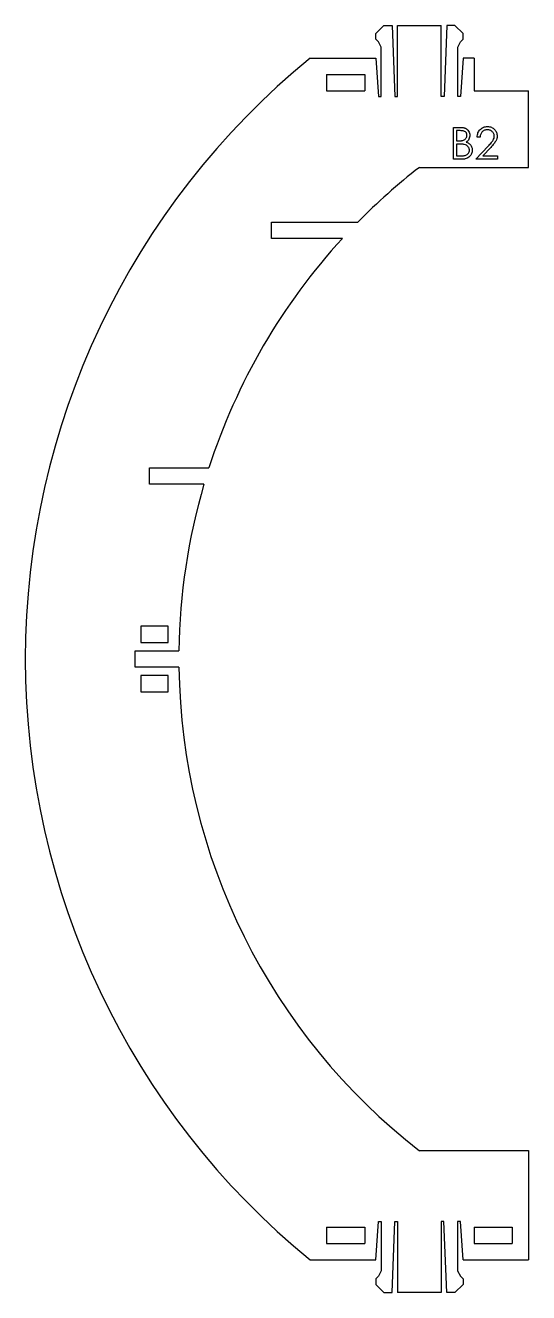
# Model space of a CAD drawing. Header units: millimetres. Extents: x 99 to 191, y 29 to 261.
import ezdxf

# ---------------------------------------------------------------- set-up
doc = ezdxf.new("R2010")
doc.units = ezdxf.units.MM

msp = doc.modelspace()

# ---------------------------------------------------------------- linework, layer by layer
at = {"color": 7, "linetype": 'Continuous', "lineweight": 25}
for p, q in [((163.09, 259.87), (164.59, 261.37)), ((163.09, 258.87), (163.09, 259.87)), ((164.59, 261.37), (166.09, 261.37)), ((166.09, 261.37), (166.59, 248.37)), ((167.09, 248.37), (167.09, 261.37)), ((167.09, 261.37), (175.09, 261.37)), ((175.09, 248.37), (175.09, 261.37)), ((176.09, 261.37), (175.59, 248.37)), ((177.59, 261.37), (176.09, 261.37)), ((179.09, 259.87), (177.59, 261.37)), ((179.09, 258.87), (179.09, 259.87)), ((163.59, 258.37), (163.09, 258.87)), ((164.09, 257.37), (163.59, 258.37)), ((178.09, 257.37), (178.59, 258.37)), ((178.59, 258.37), (179.09, 258.87)), ((151.08, 255.37), (163.09, 255.37)), ((163.09, 255.37), (163.59, 248.37)), ((164.09, 248.37), (164.09, 257.37)), ((178.09, 248.37), (178.09, 257.37)), ((179.09, 255.37), (178.59, 248.37)), ((181.08, 255.37), (179.09, 255.37)), ((181.08, 255.37), (181.08, 249.37)), ((154.08, 252.37), (161.08, 252.37)), ((154.08, 252.37), (154.08, 249.37)), ((161.08, 252.37), (161.08, 249.37)), ((154.08, 249.37), (161.08, 249.37)), ((163.59, 248.37), (164.09, 248.37)), ((166.59, 248.37), (167.09, 248.37)), ((175.59, 248.37), (175.09, 248.37)), ((178.59, 248.37), (178.09, 248.37)), ((181.08, 249.37), (191.08, 249.37)), ((191.08, 235.37), (191.08, 249.37)), ((171.08, 235.37), (191.08, 235.37)), ((143.99, 225.37), (159.84, 225.37)), ((143.99, 222.37), (143.99, 225.37)), ((156.99, 222.37), (143.99, 222.37)), ((121.65, 180.37), (132.57, 180.37)), ((121.65, 177.37), (121.65, 180.37)), ((131.65, 177.37), (121.65, 177.37)), ((125.07, 151.37), (120.07, 151.37)), ((120.07, 151.37), (120.07, 148.37)), ((125.07, 148.37), (125.07, 151.37)), ((119.07, 146.87), (127.07, 146.87)), ((119.07, 143.87), (119.07, 146.87)), ((120.07, 148.37), (125.07, 148.37)), ((127.07, 143.87), (119.07, 143.87)), ((125.07, 142.37), (120.07, 142.37)), ((120.07, 142.37), (120.07, 139.37)), ((125.07, 139.37), (125.07, 142.37)), ((120.07, 139.37), (125.07, 139.37)), ((171.08, 55.37), (191.08, 55.37)), ((191.08, 55.37), (191.08, 35.37)), ((163.08, 35.37), (163.58, 42.38)), ((163.58, 42.38), (164.08, 42.38)), ((164.08, 42.38), (164.08, 33.38)), ((166.08, 29.38), (166.58, 42.38)), ((166.58, 42.38), (167.08, 42.38)), ((167.08, 42.38), (167.08, 29.38)), ((175.58, 42.38), (175.08, 42.38)), ((175.08, 42.38), (175.08, 29.38)), ((176.08, 29.38), (175.58, 42.38)), ((178.58, 42.38), (178.08, 42.38)), ((178.08, 42.38), (178.08, 33.38)), ((179.08, 35.37), (178.58, 42.38)), ((154.09, 41.37), (161.09, 41.37)), ((154.09, 41.37), (154.09, 38.37)), ((161.09, 41.37), (161.09, 38.37)), ((181.09, 41.37), (188.09, 41.37)), ((181.09, 41.37), (181.09, 38.37)), ((188.09, 41.37), (188.09, 38.37)), ((154.09, 38.37), (161.09, 38.37)), ((181.09, 38.37), (188.09, 38.37)), ((151.08, 35.37), (163.08, 35.37)), ((179.08, 35.37), (191.08, 35.37)), ((164.08, 33.38), (163.58, 32.38)), ((178.08, 33.38), (178.58, 32.38)), ((163.58, 32.38), (163.08, 31.88)), ((163.08, 31.88), (163.08, 30.88)), ((163.08, 30.88), (164.58, 29.38)), ((179.08, 30.88), (177.58, 29.38)), ((178.58, 32.38), (179.08, 31.88)), ((179.08, 31.88), (179.08, 30.88)), ((164.58, 29.38), (166.08, 29.38)), ((175.08, 29.38), (167.08, 29.38)), ((177.58, 29.38), (176.08, 29.38))]:
    msp.add_line(p, q, dxfattribs=at)
at = {"color": 7, "linetype": 'Continuous', "flags": 128}
for points in [[(177.33, 242.7), (178.46, 242.7), (178.46, 242.7), (178.63, 242.69), (178.79, 242.68), (178.93, 242.67), (179.07, 242.65), (179.2, 242.63), (179.31, 242.6), (179.42, 242.57), (179.52, 242.53), (179.69, 242.43), (179.85, 242.32), (179.98, 242.18), (180.1, 242.02), (180.19, 241.84), (180.26, 241.66), (180.3, 241.46), (180.31, 241.25), (180.31, 241.25), (180.3, 241.06), (180.27, 240.88), (180.22, 240.7), (180.14, 240.54), (180.05, 240.38), (179.93, 240.25), (179.8, 240.12), (179.64, 240.01), (179.64, 240.01), (179.84, 239.94), (180.01, 239.85), (180.16, 239.76), (180.28, 239.66), (180.39, 239.55), (180.48, 239.43), (180.57, 239.3), (180.64, 239.16), (180.69, 239.01), (180.73, 238.86), (180.75, 238.69), (180.76, 238.53), (180.76, 238.53), (180.75, 238.36), (180.73, 238.19), (180.69, 238.04), (180.64, 237.89), (180.56, 237.74), (180.48, 237.61), (180.37, 237.48), (180.26, 237.35), (180.12, 237.24), (179.98, 237.14), (179.83, 237.06), (179.67, 236.99), (179.49, 236.94), (179.31, 236.9), (179.11, 236.88), (178.9, 236.87), (178.9, 236.87), (177.33, 236.87), (177.33, 236.87), (177.33, 242.7)], [(177.85, 242.1), (177.85, 240.23), (177.85, 240.23), (178.2, 240.23), (178.2, 240.23), (178.36, 240.23), (178.5, 240.24), (178.63, 240.25), (178.76, 240.26), (178.87, 240.28), (178.97, 240.3), (179.06, 240.32), (179.14, 240.35), (179.28, 240.41), (179.41, 240.49), (179.52, 240.59), (179.61, 240.7), (179.69, 240.83), (179.75, 240.96), (179.78, 241.1), (179.79, 241.24), (179.79, 241.24), (179.79, 241.34), (179.77, 241.43), (179.75, 241.52), (179.72, 241.6), (179.68, 241.67), (179.63, 241.74), (179.56, 241.81), (179.5, 241.87), (179.42, 241.92), (179.33, 241.97), (179.23, 242.01), (179.11, 242.04), (178.99, 242.07), (178.86, 242.08), (178.71, 242.09), (178.56, 242.1), (178.56, 242.1), (177.85, 242.1)], [(182.18, 240.9), (181.66, 240.9), (181.66, 240.9), (181.67, 241.11), (181.7, 241.31), (181.75, 241.5), (181.81, 241.68), (181.89, 241.85), (181.98, 242.01), (182.09, 242.16), (182.22, 242.3), (182.36, 242.43), (182.51, 242.54), (182.66, 242.63), (182.82, 242.71), (183, 242.77), (183.17, 242.81), (183.36, 242.84), (183.55, 242.84), (183.55, 242.84), (183.75, 242.84), (183.93, 242.81), (184.1, 242.77), (184.27, 242.72), (184.42, 242.64), (184.56, 242.55), (184.7, 242.45), (184.83, 242.33), (184.94, 242.2), (185.04, 242.06), (185.12, 241.92), (185.19, 241.77), (185.24, 241.61), (185.28, 241.45), (185.31, 241.29), (185.31, 241.11), (185.31, 241.11), (185.3, 240.87), (185.25, 240.64), (185.18, 240.41), (185.07, 240.19), (185, 240.08), (184.92, 239.96), (184.83, 239.83), (184.72, 239.69), (184.59, 239.53), (184.46, 239.37), (184.3, 239.21), (184.14, 239.03), (184.14, 239.03), (182.68, 237.47), (182.68, 237.47), (185.39, 237.47), (185.39, 237.47), (185.39, 236.87), (185.39, 236.87), (181.43, 236.87), (181.43, 236.87), (183.69, 239.28), (183.69, 239.28), (183.85, 239.46), (184, 239.62), (184.14, 239.77), (184.26, 239.9), (184.36, 240.03), (184.45, 240.15), (184.52, 240.25), (184.58, 240.34), (184.67, 240.52), (184.74, 240.7), (184.78, 240.88), (184.79, 241.07), (184.79, 241.07), (184.78, 241.19), (184.77, 241.3), (184.74, 241.41), (184.7, 241.52), (184.65, 241.62), (184.58, 241.72), (184.51, 241.81), (184.42, 241.9), (184.33, 241.98), (184.23, 242.05), (184.13, 242.11), (184.02, 242.16), (183.9, 242.2), (183.78, 242.23), (183.66, 242.24), (183.53, 242.25), (183.53, 242.25), (183.39, 242.24), (183.26, 242.23), (183.14, 242.2), (183.02, 242.16), (182.9, 242.11), (182.8, 242.05), (182.7, 241.98), (182.6, 241.89), (182.51, 241.8), (182.44, 241.7), (182.37, 241.59), (182.31, 241.47), (182.26, 241.34), (182.22, 241.21), (182.2, 241.06), (182.18, 240.9)], [(177.85, 239.64), (177.85, 237.47), (177.85, 237.47), (178.59, 237.47), (178.59, 237.47), (178.75, 237.47), (178.9, 237.48), (179.04, 237.49), (179.17, 237.5), (179.28, 237.52), (179.39, 237.54), (179.48, 237.56), (179.56, 237.59), (179.71, 237.66), (179.84, 237.75), (179.95, 237.85), (180.05, 237.97), (180.13, 238.1), (180.19, 238.24), (180.23, 238.38), (180.24, 238.53), (180.24, 238.53), (180.24, 238.62), (180.22, 238.71), (180.2, 238.79), (180.18, 238.88), (180.14, 238.96), (180.1, 239.04), (180.04, 239.11), (179.98, 239.18), (179.85, 239.31), (179.68, 239.42), (179.5, 239.5), (179.29, 239.57), (179.29, 239.57), (179.2, 239.58), (179.1, 239.6), (178.99, 239.61), (178.86, 239.62), (178.71, 239.63), (178.56, 239.63), (178.38, 239.63), (178.2, 239.64), (178.2, 239.64), (177.85, 239.64)]]:
    msp.add_lwpolyline(points, dxfattribs=at)
at = {"color": 7, "linetype": 'Continuous', "lineweight": 25}
for radius, start, end in [(142.13, 129.2894, 230.7106), (114.02, 127.875, 135.4408), (114.02, 137.5199, 162.1233), (114.02, 163.7005, 179.2462), (114.02, 180.7538, 232.125)]:
    msp.add_arc((241.08, 145.37), radius, start, end, dxfattribs=at)

doc.saveas('drawing.dxf')
